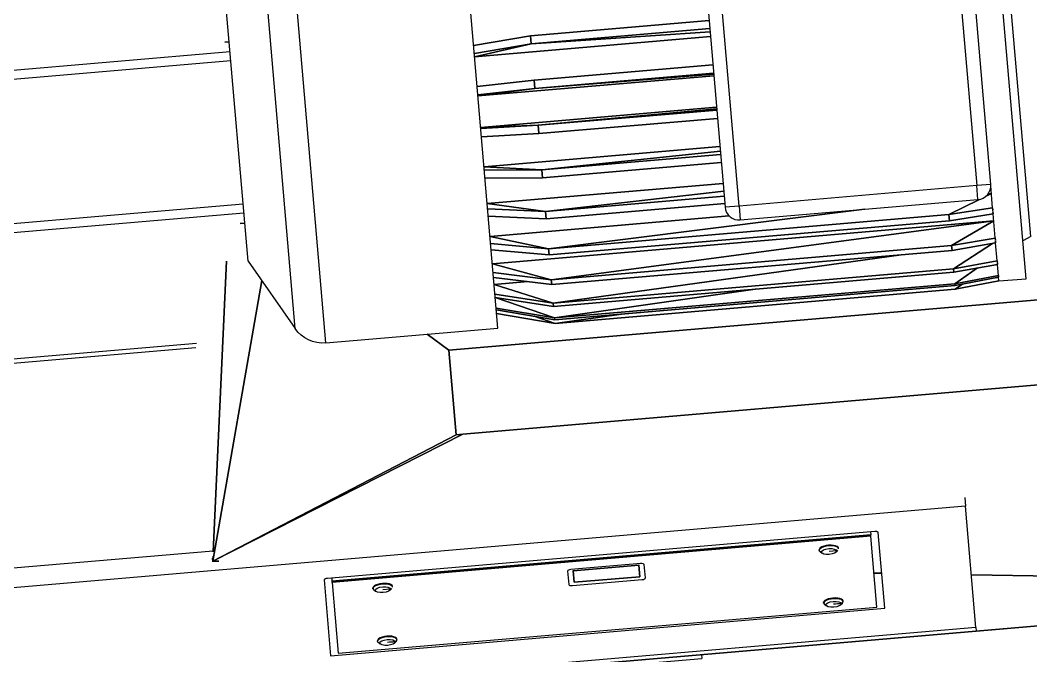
# Model space of a CAD drawing. Header units: millimetres. Extents: x 238021 to 250605, y -32596 to -9848.
# Drawn here: x 243410 to 244855, y -22873 to -21965 of the extents above; entities that cross this region are included whole.
import ezdxf

# ---------------------------------------------------------------- set-up
doc = ezdxf.new("R2010")
doc.units = ezdxf.units.MM
doc.header["$MEASUREMENT"] = 0
doc.layers.add('Plan-A-FLOR', color=192, linetype='Continuous')
doc.layers.add('Plan-PR-STEL-EQIP_DUCTS_CHUTES', color=85, linetype='Continuous')
doc.layers.add('Plan-UCD756', color=7, linetype='Continuous', true_color=0xe7f0ff)

# ---------------------------------------------------------------- blocks, each defined once
blk = doc.blocks.new('*U361')
at = {"layer": 'Plan-A-FLOR', "color": 0, "linetype": 'ByBlock', "lineweight": -2}
for p, q in [((245494.4, -20910.1), (245306.2, -20926.6)), ((245642.4, -22601.9), (245494.4, -20910.1)), ((245266.3, -20930.1), (244498.2, -20997.3)), ((244498.2, -20997.3), (244520.6, -21253.2))]:
    blk.add_line(p, q, dxfattribs=at)
blk = doc.blocks.new('*U369')
at = {"layer": 'Plan-UCD756', "color": 0, "linetype": 'ByBlock', "lineweight": -2}
for p, q in [((244848.3, -22334.1), (244796.3, -21727.3)), ((244093.3, -22404.9), (244040.3, -21785.9)), ((244855, -22274), (244813.2, -21785.4)), ((243847.4, -22426), (243794.4, -21806.9)), ((243803.4, -22405.4), (243754.5, -21834.7)), ((244749.5, -21870.3), (244777.8, -22201.1)), ((244797.7, -22199.4), (244769.4, -21868.6)), ((244438, -22230.2), (244409.7, -21899.4)), ((244389.8, -21901.1), (244418.1, -22231.9)), ((243736.1, -22308.9), (243704.6, -21941.2)), ((244139.7, -21987), (244395.3, -21965.1)), ((244395.3, -21965.1), (244139.7, -21987)), ((244396.2, -21976.5), (244140.7, -21998.3)), ((244140.7, -21998.3), (244396.2, -21976.5)), ((244396.6, -21981), (244140.7, -21998.3)), ((244140.7, -21998.3), (244396.6, -21981)), ((243702.8, -21996.1), (243709.3, -21995.5)), ((243709.3, -21995.5), (243702.8, -21996.1)), ((244058.6, -22000.6), (244139.7, -21987)), ((244139.7, -21987), (244058.6, -22000.6)), ((244140.7, -21998.3), (244059.6, -22012)), ((244059.6, -22012), (244140.7, -21998.3)), ((244060, -22016.7), (244397.2, -21987.8)), ((244397.2, -21987.8), (244060, -22016.7)), ((244140.7, -21998.3), (244060, -22016.7)), ((244060, -22016.7), (244140.7, -21998.3)), ((244140.7, -21998.3), (244139.7, -21987)), ((244139.7, -21987), (244140.7, -21998.3)), ((243710.5, -22010), (240719.5, -22266)), ((243711.6, -22022.6), (240720.5, -22278.7)), ((244145.1, -22050.1), (244400.7, -22028.2)), ((244400.7, -22028.2), (244145.1, -22050.1)), ((244064.8, -22072.8), (244402, -22043.9)), ((244402, -22043.9), (244064.8, -22072.8)), ((244401.7, -22040.1), (244146.2, -22062)), ((244146.2, -22062), (244401.7, -22040.1)), ((244401.8, -22041.6), (244146.2, -22062)), ((244146.2, -22062), (244401.8, -22041.6)), ((244063.7, -22059.3), (244145.1, -22050.1)), ((244145.1, -22050.1), (244063.7, -22059.3)), ((244146.2, -22062), (244145.1, -22050.1)), ((244145.1, -22050.1), (244146.2, -22062)), ((244146.2, -22062), (244064.7, -22071.2)), ((244064.7, -22071.2), (244146.2, -22062)), ((244146.2, -22062), (244064.8, -22072.8)), ((244064.8, -22072.8), (244146.2, -22062)), ((244405.9, -22089.1), (244068.7, -22118)), ((244068.7, -22118), (244405.9, -22089.1)), ((244150.7, -22114.8), (244406.1, -22091.4)), ((244406.1, -22091.4), (244150.7, -22114.8)), ((244150.7, -22114.8), (244406.2, -22093)), ((244406.2, -22093), (244150.7, -22114.8)), ((244068.7, -22118), (244150.7, -22114.8)), ((244150.7, -22114.8), (244068.7, -22118)), ((244068.8, -22119.6), (244150.7, -22114.8)), ((244150.7, -22114.8), (244068.8, -22119.6)), ((244151.7, -22126.7), (244150.7, -22114.8)), ((244150.7, -22114.8), (244151.7, -22126.7)), ((244407.2, -22104.9), (244151.7, -22126.7)), ((244151.7, -22126.7), (244407.2, -22104.9)), ((244151.7, -22126.7), (244069.9, -22131.5)), ((244069.9, -22131.5), (244151.7, -22126.7)), ((244410.7, -22145.2), (244073.5, -22174.1)), ((244073.5, -22174.1), (244410.7, -22145.2)), ((244156.1, -22178.5), (244411.3, -22152)), ((244411.3, -22152), (244156.1, -22178.5)), ((244156.1, -22178.5), (244411.7, -22156.6)), ((244411.7, -22156.6), (244156.1, -22178.5)), ((244412.6, -22168), (244157.1, -22189.8)), ((244157.1, -22189.8), (244412.6, -22168)), ((244073.5, -22174.1), (244156.1, -22178.5)), ((244156.1, -22178.5), (244073.5, -22174.1)), ((244073.9, -22178.8), (244156.1, -22178.5)), ((244156.1, -22178.5), (244073.9, -22178.8)), ((244157.1, -22189.8), (244156.1, -22178.5)), ((244156.1, -22178.5), (244157.1, -22189.8)), ((244157.1, -22189.8), (244074.9, -22190.2)), ((244074.9, -22190.2), (244157.1, -22189.8)), ((244415.2, -22197.9), (244078, -22226.7)), ((244078, -22226.7), (244415.2, -22197.9)), ((244777.8, -22201.1), (244438, -22230.2)), ((244797.7, -22199.4), (244777.8, -22201.1)), ((244779.5, -22221), (244777.8, -22201.1)), ((244800.5, -22232.6), (244797.8, -22201.4)), ((244161.2, -22238.2), (244416.1, -22208.9)), ((244416.1, -22208.9), (244161.2, -22238.2)), ((244161.2, -22238.2), (244416.8, -22216.3)), ((244416.8, -22216.3), (244161.2, -22238.2)), ((244791.1, -22216.1), (244798.7, -22212.3)), ((244798.7, -22212.3), (244791.1, -22216.1)), ((244794, -22212.9), (244798.7, -22212.3)), ((244798.7, -22212.3), (244794, -22212.9)), ((244798.7, -22212.3), (244794.1, -22212.7)), ((244794.1, -22212.7), (244798.7, -22212.3)), ((243729.2, -22227.5), (240738.1, -22483.6)), ((244078, -22226.7), (244161.2, -22238.2)), ((244161.2, -22238.2), (244078, -22226.7)), ((244417.7, -22226.6), (244162.1, -22248.5)), ((244162.1, -22248.5), (244417.7, -22226.6)), ((244438, -22230.2), (244418.1, -22231.9)), ((244438, -22230.2), (244439.7, -22250.1)), ((244439.7, -22250.1), (244779.5, -22221)), ((244738, -22242.3), (244781.6, -22220.7)), ((244781.6, -22220.7), (244738, -22242.3)), ((243730.2, -22240.2), (240739.2, -22496.2)), ((244078.7, -22234.4), (244161.2, -22238.2)), ((244161.2, -22238.2), (244078.7, -22234.4)), ((244162.1, -22248.5), (244079.5, -22244.7)), ((244079.5, -22244.7), (244162.1, -22248.5)), ((244423.9, -22244.4), (244082, -22273.7)), ((244082, -22273.7), (244423.9, -22244.4)), ((244162.1, -22248.5), (244161.2, -22238.2)), ((244161.2, -22238.2), (244162.1, -22248.5)), ((244165.8, -22291.3), (244617.5, -22234.9)), ((244617.5, -22234.9), (244165.8, -22291.3)), ((244165.8, -22291.3), (244738, -22242.3)), ((244738, -22242.3), (244165.8, -22291.3)), ((244738, -22242.3), (244800.5, -22232.6)), ((244800.5, -22232.6), (244738, -22242.3)), ((244738.7, -22251.2), (244738, -22242.3)), ((244738, -22242.3), (244738.7, -22251.2)), ((244801.3, -22241.5), (244738.7, -22251.2)), ((244738.7, -22251.2), (244801.3, -22241.5)), ((244800.5, -22232.6), (244800.5, -22232.6)), ((244800.8, -22236.2), (244800.5, -22232.6)), ((244800.5, -22232.6), (244800.5, -22232.6)), ((244800.5, -22232.6), (244800.8, -22236.2)), ((244800.9, -22237.3), (244800.8, -22236.8)), ((244801.3, -22241.5), (244800.9, -22237.9)), ((244800.9, -22237.9), (244801.3, -22241.5)), ((244804.2, -22275.9), (244801.2, -22241.5)), ((243724.9, -22255.1), (243731.5, -22254.6)), ((243731.5, -22254.6), (243724.9, -22255.1)), ((244802.1, -22251.4), (244085.4, -22312.8)), ((244085.4, -22312.8), (244802.1, -22251.4)), ((244738.7, -22251.2), (244166.6, -22300.2)), ((244166.6, -22300.2), (244738.7, -22251.2)), ((244169.6, -22335.6), (244802.1, -22251.4)), ((244802.1, -22251.4), (244169.6, -22335.6)), ((244741.8, -22286.6), (244802.1, -22251.4)), ((244802.1, -22251.4), (244741.8, -22286.6)), ((244082, -22273.7), (244165.8, -22291.3)), ((244165.8, -22291.3), (244082, -22273.7)), ((244855, -22274), (244843.7, -22279.8)), ((244082.9, -22283.9), (244165.8, -22291.3)), ((244165.8, -22291.3), (244082.9, -22283.9)), ((244169.6, -22335.6), (244741.8, -22286.6)), ((244741.8, -22286.6), (244169.6, -22335.6)), ((244741.8, -22286.6), (244804.2, -22276)), ((244804.2, -22276), (244741.8, -22286.6)), ((244742.4, -22293.6), (244741.8, -22286.6)), ((244741.8, -22286.6), (244742.4, -22293.6)), ((244804.8, -22283), (244742.4, -22293.6)), ((244742.4, -22293.6), (244804.8, -22283)), ((244744.6, -22320.1), (244800.5, -22283.7)), ((244800.5, -22283.7), (244744.6, -22320.1)), ((244804.2, -22276), (244804.2, -22275.9)), ((244804.2, -22275.9), (244804.2, -22276)), ((244804.4, -22278.8), (244804.2, -22276)), ((244804.2, -22276), (244804.4, -22278.8)), ((244804.5, -22279.7), (244804.5, -22279.3)), ((244804.8, -22283), (244804.6, -22280.2)), ((244804.6, -22280.2), (244804.8, -22283)), ((244807, -22308.7), (244804.8, -22283)), ((244166.6, -22300.2), (244083.7, -22292.8)), ((244083.7, -22292.8), (244166.6, -22300.2)), ((244166.6, -22300.2), (244165.8, -22291.3)), ((244165.8, -22291.3), (244166.6, -22300.2)), ((244742.4, -22293.6), (244170.2, -22342.6)), ((244170.2, -22342.6), (244742.4, -22293.6)), ((244172.4, -22369), (244669.7, -22299.8)), ((244669.7, -22299.8), (244172.4, -22369)), ((243686.4, -22724.4), (243705.2, -22309.1)), ((243705.2, -22309.1), (243686.4, -22724.4)), ((243736.1, -22308.9), (243803.4, -22405.4)), ((244085.4, -22312.8), (244169.6, -22335.6)), ((244169.6, -22335.6), (244085.4, -22312.8)), ((244744.6, -22320.1), (244807, -22308.8)), ((244807, -22308.8), (244744.6, -22320.1)), ((244807.4, -22313.6), (244745.1, -22324.9)), ((244745.1, -22324.9), (244807.4, -22313.6)), ((244807, -22308.8), (244807, -22308.7)), ((244807, -22308.7), (244807, -22308.8)), ((244807.2, -22310.7), (244807, -22308.8)), ((244807, -22308.8), (244807.2, -22310.7)), ((244807.2, -22311.3), (244807.2, -22311.1)), ((244807.4, -22313.6), (244807.3, -22311.7)), ((244807.3, -22311.7), (244807.4, -22313.6)), ((244808.8, -22329.5), (244807.4, -22313.6)), ((244086.4, -22325.1), (244169.6, -22335.6)), ((244169.6, -22335.6), (244086.4, -22325.1)), ((244170.2, -22342.6), (244087, -22332.2)), ((244087, -22332.2), (244170.2, -22342.6)), ((244172.4, -22369), (244744.6, -22320.1)), ((244744.6, -22320.1), (244172.4, -22369)), ((244745.1, -22324.9), (244172.9, -22373.9)), ((244172.9, -22373.9), (244745.1, -22324.9)), ((244745.1, -22324.9), (244744.6, -22320.1)), ((244744.6, -22320.1), (244745.1, -22324.9)), ((244746.5, -22341.3), (244778.9, -22318.8)), ((244778.9, -22318.8), (244746.5, -22341.3)), ((244746.5, -22341.3), (244808.8, -22329.6)), ((244808.8, -22329.6), (244746.5, -22341.3)), ((244809, -22332.1), (244746.7, -22343.7)), ((244746.7, -22343.7), (244809, -22332.1)), ((244808.8, -22329.6), (244808.8, -22329.5)), ((244808.8, -22329.5), (244808.8, -22329.6)), ((244808.9, -22330.6), (244808.8, -22329.6)), ((244808.8, -22329.6), (244808.9, -22330.6)), ((244808.9, -22330.9), (244808.9, -22330.8)), ((244809, -22332.1), (244808.9, -22331)), ((244808.9, -22331), (244809, -22332.1)), ((244809.4, -22337.4), (244809, -22332.1)), ((243755.7, -22336.9), (243685.8, -22737.8)), ((243685.8, -22737.8), (243755.7, -22336.9)), ((244135.9, -22338.3), (244087.9, -22342.4)), ((244087.9, -22342.4), (244135.9, -22338.3)), ((244087.9, -22342.4), (244172.4, -22369)), ((244172.4, -22369), (244087.9, -22342.4)), ((244170.2, -22342.6), (244169.6, -22335.6)), ((244169.6, -22335.6), (244170.2, -22342.6)), ((244174.3, -22390.2), (244746.5, -22341.3)), ((244746.5, -22341.3), (244174.3, -22390.2)), ((244746.7, -22343.7), (244174.5, -22392.7)), ((244174.5, -22392.7), (244746.7, -22343.7)), ((244746.7, -22343.7), (244746.5, -22341.3)), ((244746.5, -22341.3), (244746.7, -22343.7)), ((244747.1, -22349.3), (244809.5, -22337.4)), ((244809.5, -22337.4), (244747.1, -22349.3)), ((244747.1, -22349.3), (244758, -22341.6)), ((244758, -22341.6), (244747.1, -22349.3)), ((244809.4, -22337.4), (244848.3, -22334.1)), ((244809.4, -22337.4), (244809.4, -22337.4)), ((244809.5, -22337.4), (244809.5, -22337.4)), ((244809.5, -22337.4), (244809.5, -22337.4)), ((244948.9, -22357.1), (244023.2, -22436.4)), ((244023.2, -22436.4), (244948.9, -22357.1)), ((244089.1, -22356.3), (244172.4, -22369)), ((244172.4, -22369), (244089.1, -22356.3)), ((244172.9, -22373.9), (244089.5, -22361.2)), ((244089.5, -22361.2), (244172.9, -22373.9)), ((244089.7, -22361.2), (244089.5, -22361.2)), ((244089.5, -22361.2), (244174.3, -22390.2)), ((244174.3, -22390.2), (244089.5, -22361.2)), ((244089.5, -22361.2), (244089.7, -22361.2)), ((244174.3, -22390.2), (244461.2, -22349.2)), ((244461.2, -22349.2), (244174.3, -22390.2)), ((244174.9, -22398.3), (244747.1, -22349.3)), ((244747.1, -22349.3), (244174.9, -22398.3)), ((244090.8, -22376.2), (244174.3, -22390.2)), ((244174.3, -22390.2), (244090.8, -22376.2)), ((244172.9, -22373.9), (244172.4, -22369)), ((244172.4, -22369), (244172.9, -22373.9)), ((244174.5, -22392.7), (244091, -22378.6)), ((244091, -22378.6), (244174.5, -22392.7)), ((244091.4, -22383.7), (244174.9, -22398.3)), ((244174.9, -22398.3), (244091.4, -22383.7)), ((244145.1, -22387.8), (244174.9, -22398.3)), ((244174.9, -22398.3), (244145.1, -22387.8)), ((244174.5, -22392.7), (244174.3, -22390.2)), ((244174.3, -22390.2), (244174.5, -22392.7)), ((244174.9, -22398.3), (244269.9, -22384.6)), ((244269.9, -22384.6), (244174.9, -22398.3)), ((243847.4, -22426), (244093.3, -22404.9)), ((243992.1, -22413.6), (244023.2, -22436.4)), ((244023.2, -22436.4), (243992.1, -22413.6)), ((243662.3, -22426.6), (240754.5, -22675.6)), ((243661.4, -22433), (240755.1, -22681.9)), ((244023.2, -22436.4), (244033.5, -22557.3)), ((244033.5, -22557.3), (244023.2, -22436.4)), ((244959.2, -22478), (244043.3, -22556.4)), ((244043.3, -22556.4), (244959.2, -22478)), ((244043.3, -22556.4), (243685.8, -22737.8)), ((243685.8, -22737.8), (244043.3, -22556.4)), ((243685.8, -22737.8), (244033.5, -22557.3)), ((244033.5, -22557.3), (243685.8, -22737.8)), ((244033.5, -22557.3), (244043.3, -22556.4)), ((244043.3, -22556.4), (244033.5, -22557.3)), ((244760.7, -22646.7), (244761.8, -22659.5)), ((244761.8, -22659.5), (240782.3, -23000.2)), ((244776.6, -22832.8), (244761.8, -22659.5)), ((244631.9, -22695.6), (243849.7, -22762.5)), ((244626.3, -22700.5), (243856.1, -22766.4)), ((244626.4, -22701.5), (243856.2, -22767.4)), ((244626.4, -22701.5), (243856.2, -22767.4)), ((244626.4, -22702.4), (243856.3, -22768.4)), ((244625.9, -22696.1), (244626.3, -22700.5)), ((244626.4, -22701.5), (244626.3, -22700.5)), ((244626.4, -22702.4), (244626.4, -22701.5)), ((244635.1, -22803.7), (244626.4, -22702.4)), ((244646.3, -22805.3), (244637, -22697)), ((244552.4, -22722.7), (244552.3, -22721.7)), ((244576.7, -22725), (244579.3, -22722.5)), ((244580.3, -22720.3), (244580.2, -22719.4)), ((243686.3, -22723.6), (240780, -22972.5)), ((243685.8, -22737.8), (243685.4, -22733.9)), ((243685.4, -22733.9), (243685.8, -22737.8)), ((243685.8, -22737.8), (243686.1, -22730.7)), ((243686.1, -22730.7), (243685.8, -22737.8)), ((244556.7, -22726.8), (244553.8, -22724.7)), ((244577.5, -22723.3), (244566.6, -22724.2)), ((243685.8, -22738.7), (243685.8, -22737.8)), ((243685.8, -22737.8), (243694.5, -22738)), ((243685.8, -22737.8), (243685.8, -22738.7)), ((243694.5, -22738), (243685.8, -22737.8)), ((244297.4, -22741.2), (244197.7, -22749.8)), ((244294.6, -22743.9), (244200.9, -22751.9)), ((244200.9, -22751.9), (244294.6, -22743.9)), ((244200.9, -22751.4), (244200.9, -22751.9)), ((244200.9, -22751.9), (244200.9, -22751.4)), ((244294.6, -22743.9), (244294.5, -22743.4)), ((244294.5, -22743.4), (244294.6, -22743.9)), ((244296, -22760.2), (244294.6, -22743.9)), ((244294.6, -22743.9), (244296, -22760.2)), ((244304.2, -22761.9), (244302.5, -22742.8)), ((243844.9, -22764.8), (243854.2, -22873.1)), ((243855.7, -22762), (243856.1, -22766.4)), ((244192.9, -22752.2), (244194.6, -22771.3)), ((244199.7, -22772.9), (244299.3, -22764.4)), ((244200.9, -22751.9), (244202.3, -22768.2)), ((244202.3, -22768.2), (244200.9, -22751.9)), ((244202.3, -22768.2), (244296, -22760.2)), ((244296, -22760.2), (244202.3, -22768.2)), ((244299.3, -22763.8), (244299.3, -22764.4)), ((244630.9, -22754.9), (244642, -22755.1)), ((244642, -22755.1), (244630.9, -22754.9)), ((244770.1, -22757.4), (245552.6, -22771.5)), ((245552.6, -22771.5), (244770.1, -22757.4)), ((245552.6, -22771.5), (243702.2, -22929.9)), ((243702.2, -22929.9), (245552.6, -22771.5)), ((243856.1, -22766.4), (243856.2, -22767.4)), ((243856.3, -22768.4), (243856.2, -22767.4)), ((243856.3, -22768.4), (243864.9, -22869.7)), ((243914.7, -22777.3), (243914.6, -22776.3)), ((243919, -22781.4), (243916.1, -22779.3)), ((243939.9, -22777.9), (243928.9, -22778.8)), ((243939.1, -22779.6), (243941.6, -22777.1)), ((243942.6, -22774.9), (243942.5, -22773.9)), ((244199.7, -22772.4), (244199.7, -22772.9)), ((244777, -22837.9), (245552.6, -22771.5)), ((245552.6, -22771.5), (244777, -22837.9)), ((244586.7, -22795.7), (244586.7, -22794.7)), ((243854.2, -22873.1), (244646.3, -22805.3)), ((243864.9, -22869.7), (244635.1, -22803.7)), ((244558.8, -22798.1), (244558.8, -22797.1)), ((244563.2, -22802.1), (244560.2, -22800.1)), ((244583.2, -22800.4), (244585.7, -22797.9)), ((244776.6, -22832.8), (240797.2, -23173.5)), ((240797.6, -23178.2), (244777, -22837.5)), ((244776.6, -22832.8), (244777, -22837.5)), ((243921.2, -22852.7), (243921.1, -22851.7)), ((243945.5, -22855), (243948.1, -22852.5)), ((243949.1, -22850.3), (243949, -22849.3)), ((243925.5, -22856.7), (243922.5, -22854.7))]:
    blk.add_line(p, q, dxfattribs=at)
for centre, start, end in [((244777.8, -22201.1), 274.8936, 4.8936), ((244438, -22230.2), 184.8936, 274.8936)]:
    blk.add_arc(centre, 20, start, end, dxfattribs=at)
at = {"layer": 'Plan-UCD756', "color": 0, "linetype": 'ByBlock', "lineweight": -2, "extrusion": (0, 0, -1)}
blk.add_arc((-243843.2, -22377.6), 48.5, 265.1064, 325.1063, dxfattribs=at)
at = {"layer": 'Plan-UCD756', "color": 0, "linetype": 'ByBlock', "lineweight": -2}
for centre, major_axis, ratio, start_param, end_param in [((244566.3, -22721.5), (13.9, 1.2), 0.374607, 0, 3.557742), ((244566.3, -22721.5), (13.9, 1.2), 0.374607, 0, 3.557742), ((244566.3, -22720.5), (13.9, 1.2), 0.374607, 0, 3.141593), ((244566.3, -22721.5), (13.9, 1.2), 0.374606, 4.042752, 4.042993), ((244566.3, -22721.5), (13.9, 1.2), 0.374606, 4.042752, 4.042993), ((244197.9, -22751.8), (-4.98, -0.43), 0.404209, -1.570796, 0), ((244297.5, -22743.3), (-4.98, -0.43), 0.404209, -3.141593, -1.570796), ((244299.2, -22762.3), (-4.98, -0.43), 0.404209, -4.712389, -3.141593), ((243928.7, -22776.1), (13.9, 1.2), 0.374607, 0, 3.557742), ((243928.7, -22776.1), (13.9, 1.2), 0.374607, 0, 3.557742), ((243928.6, -22775.1), (13.9, 1.2), 0.374607, 0, 3.141593), ((244199.5, -22770.9), (-4.98, -0.43), 0.404209, 0, 1.570796), ((243928.7, -22776.1), (13.9, 1.2), 0.374606, 4.042752, 4.042993), ((243928.7, -22776.1), (13.9, 1.2), 0.374606, 4.042752, 4.042993), ((244572.8, -22796.9), (13.9, 1.2), 0.374607, 0, 3.557742), ((244572.8, -22796.9), (13.9, 1.2), 0.374607, 0, 3.557742), ((244572.7, -22795.9), (13.9, 1.2), 0.374607, 0, 3.141593), ((244572.8, -22796.9), (13.9, 1.2), 0.374607, 4.042753, 4.042994), ((244572.8, -22796.9), (13.9, 1.2), 0.374607, 4.042753, 4.042994), ((244572.8, -22796.9), (13.9, 1.2), 0.374607, 5.867036, 6.283185), ((244572.8, -22796.9), (13.9, 1.2), 0.374607, 5.867036, 6.283185), ((243935.1, -22851.5), (13.9, 1.2), 0.374607, 0, 3.557742), ((243935.1, -22851.5), (13.9, 1.2), 0.374607, 0, 3.557742), ((243935, -22850.5), (13.9, 1.2), 0.374607, 0, 3.141593), ((243935.1, -22851.5), (13.9, 1.2), 0.374607, 5.867036, 6.283185), ((243935.1, -22851.5), (13.9, 1.2), 0.374607, 5.867036, 6.283185), ((243935.1, -22851.5), (13.9, 1.2), 0.374606, 4.042752, 4.042993), ((243935.1, -22851.5), (13.9, 1.2), 0.374606, 4.042753, 4.042994)]:
    blk.add_ellipse(centre, major_axis=major_axis, ratio=ratio, start_param=start_param, end_param=end_param, dxfattribs=at)
for centre in [(244566.6, -22724.2), (244566.6, -22724.2), (243928.9, -22778.8), (243928.9, -22778.8), (244573, -22799.6), (244573, -22799.6), (243935.4, -22854.2), (243935.4, -22854.2)]:
    blk.add_ellipse(centre, major_axis=(11, 0.9), ratio=0.374607, dxfattribs=at)
for points, knots in [([(244637, -22697), (244637, -22696.8), (244636.8, -22696.5), (244636.3, -22696.1), (244635.9, -22695.9), (244635, -22695.7), (244634.5, -22695.6), (244633.2, -22695.5), (244632.5, -22695.5), (244631.9, -22695.6)], [-0.972968, -0.972968, -0.972968, -0.972968, -0.6797622, -0.6797622, -0.4165361, -0.4165361, -0.1996252, -0.1996252, 0, 0, 0, 0]), ([(243849.7, -22762.5), (243849.1, -22762.6), (243848.4, -22762.7), (243847.2, -22763), (243846.7, -22763.2), (243845.8, -22763.6), (243845.4, -22763.8), (243845, -22764.3), (243844.9, -22764.6), (243844.9, -22764.8)], [-0.709124, -0.709124, -0.709124, -0.709124, -0.5407494, -0.5407494, -0.3767945, -0.3767945, -0.1993613, -0.1993613, 0, 0, 0, 0]), ([(244573, -22799.6), (244573, -22799.6), (244573, -22799.6), (244573, -22799.6), (244573, -22799.6), (244573, -22799.6), (244573, -22799.6), (244573, -22799.6), (244573, -22799.6), (244573, -22799.6)], [0, 0, 0, 0, 0.00000847677, 0.00001729137, 0.00002577701, 0.00003426265, 0.00004296321, 0.00004778942, 0.00005196904, 0.00005196904, 0.00005196904, 0.00005196904]), ([(243935.4, -22854.2), (243935.4, -22854.2), (243935.4, -22854.2), (243935.4, -22854.2), (243935.4, -22854.2), (243935.4, -22854.2), (243935.4, -22854.2), (243935.4, -22854.2), (243935.4, -22854.2), (243935.4, -22854.2)], [0, 0, 0, 0, 0.00000847677, 0.00001729137, 0.00002577701, 0.00003426265, 0.00004296321, 0.00004778942, 0.00005196904, 0.00005196904, 0.00005196904, 0.00005196904])]:
    blk.add_open_spline(points, degree=3, knots=knots, dxfattribs=at)
for points in [[(244584, -22798.7), (244580.3, -22799), (244576.7, -22799.3), (244573, -22799.6)], [(243946.3, -22853.3), (243942.7, -22853.6), (243939, -22853.9), (243935.4, -22854.2)]]:
    blk.add_open_spline(points, degree=3, dxfattribs=at)
blk = doc.blocks.new('*U371')
at = {"layer": 'Plan-PR-STEL-EQIP_DUCTS_CHUTES', "color": 0, "linetype": 'ByBlock', "lineweight": -2}
for p, q in [((244166.4, -22895.8), (244384.7, -22877.1)), ((244384.3, -22871.5), (244384.7, -22877.1)), ((244166, -22890.2), (244166.4, -22895.8))]:
    blk.add_line(p, q, dxfattribs=at)

msp = doc.modelspace()

# ---------------------------------------------------------------- block references
at = {"layer": 'Plan-A-FLOR'}
msp.add_blockref('*U361', (0, 0), dxfattribs=at)
at = {"layer": 'Plan-PR-STEL-EQIP_DUCTS_CHUTES'}
msp.add_blockref('*U371', (0, 0), dxfattribs=at)
at = {"layer": 'Plan-UCD756'}
msp.add_blockref('*U369', (0, 0), dxfattribs=at)

doc.saveas('drawing.dxf')
